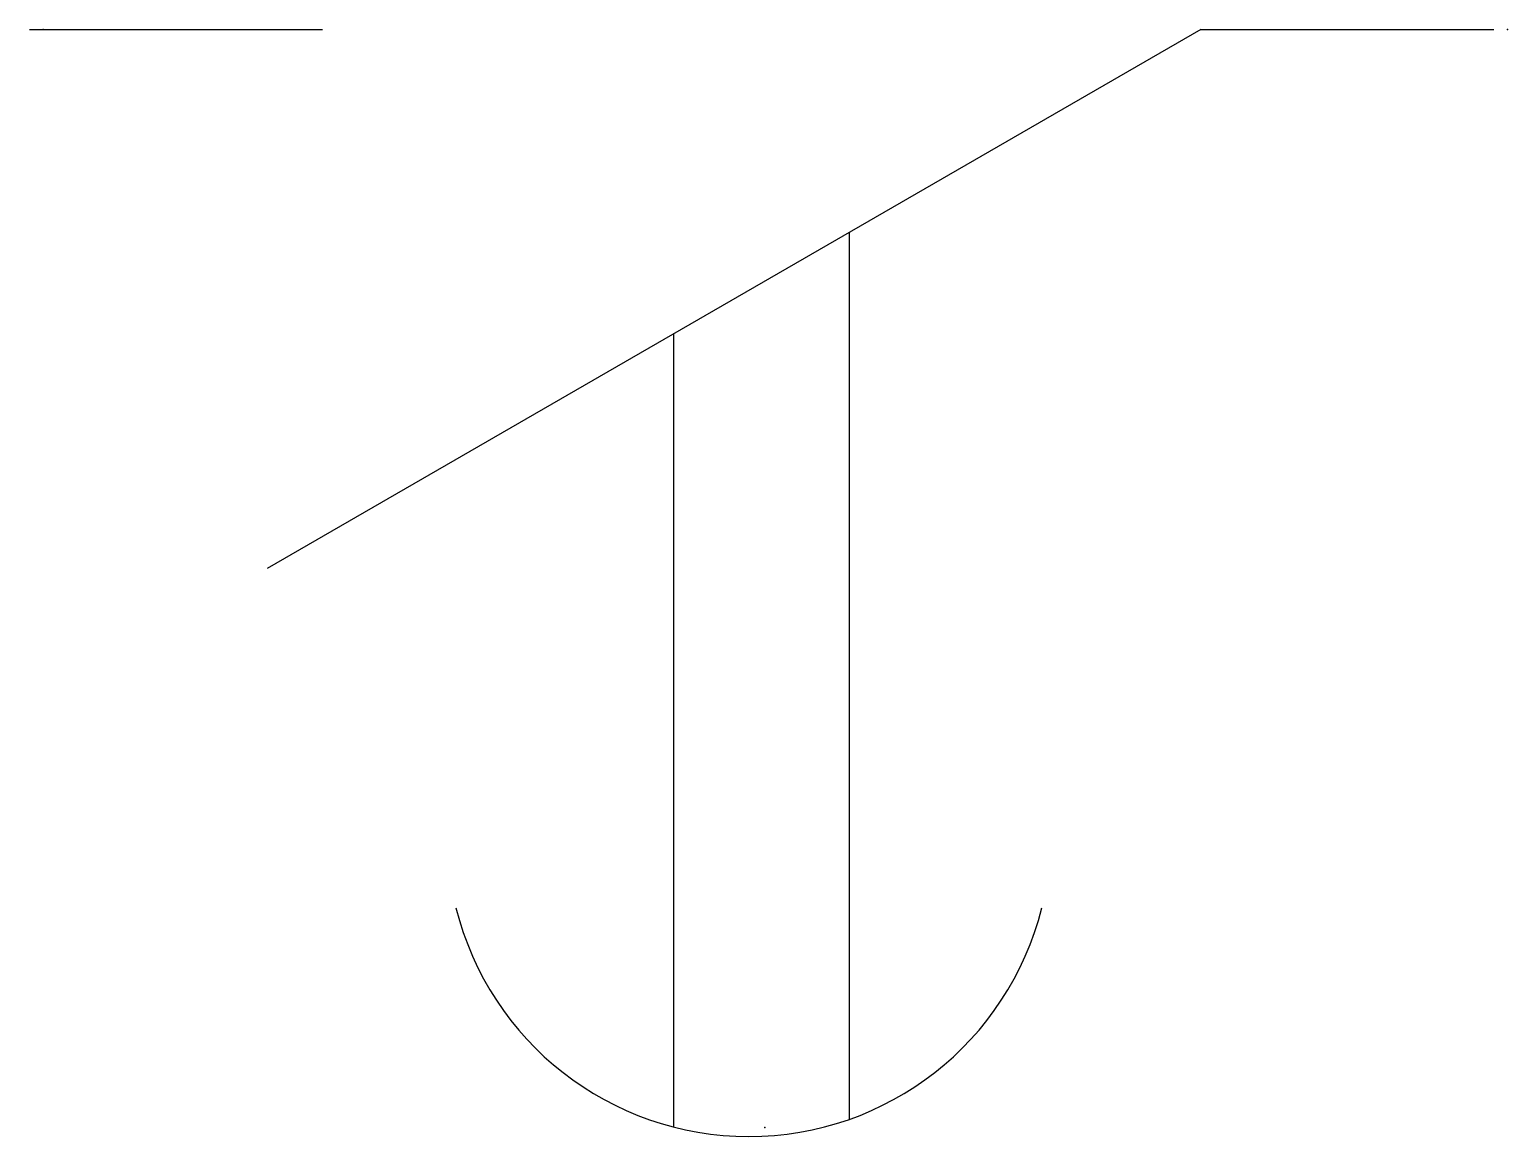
# Model space of a CAD drawing. Header units: millimetres. Extents: x -5.1 to 5, y -7.6 to 0.
import ezdxf

# ---------------------------------------------------------------- set-up
doc = ezdxf.new("R2010")
doc.units = ezdxf.units.MM
doc.layers.add('A', color=7, linetype='Continuous')
doc.layers.add('C', color=6, linetype='Continuous')

msp = doc.modelspace()

# ---------------------------------------------------------------- linework, layer by layer
at = {"transparency": 33554687}
for p, q in [((-5.094, 0), (-3.094, 0)), ((2.906, 0), (-3.472, -3.682)), ((2.906, 0), (4.906, 0)), ((0.506, -7.444), (0.506, -1.386)), ((-0.694, -7.497), (-0.694, -2.078))]:
    msp.add_line(p, q, dxfattribs=at)
at = {"linetype": 'Continuous', "transparency": 33554687}
msp.add_arc((-0.181, -5.5), 2.062, 194.0362, 345.9638, dxfattribs=at)
at = {"layer": 'A', "color": 1, "linetype": 'Continuous', "transparency": 33554687}
msp.add_point((-0.072, -7.5), dxfattribs=at)
at = {"layer": 'C', "color": 2, "linetype": 'Continuous', "transparency": 33554687}
msp.add_point((-5, 0), dxfattribs=at)
at = {"layer": 'C', "color": 1, "linetype": 'Continuous', "transparency": 33554687}
msp.add_point((5, 0), dxfattribs=at)

doc.saveas('drawing.dxf')
